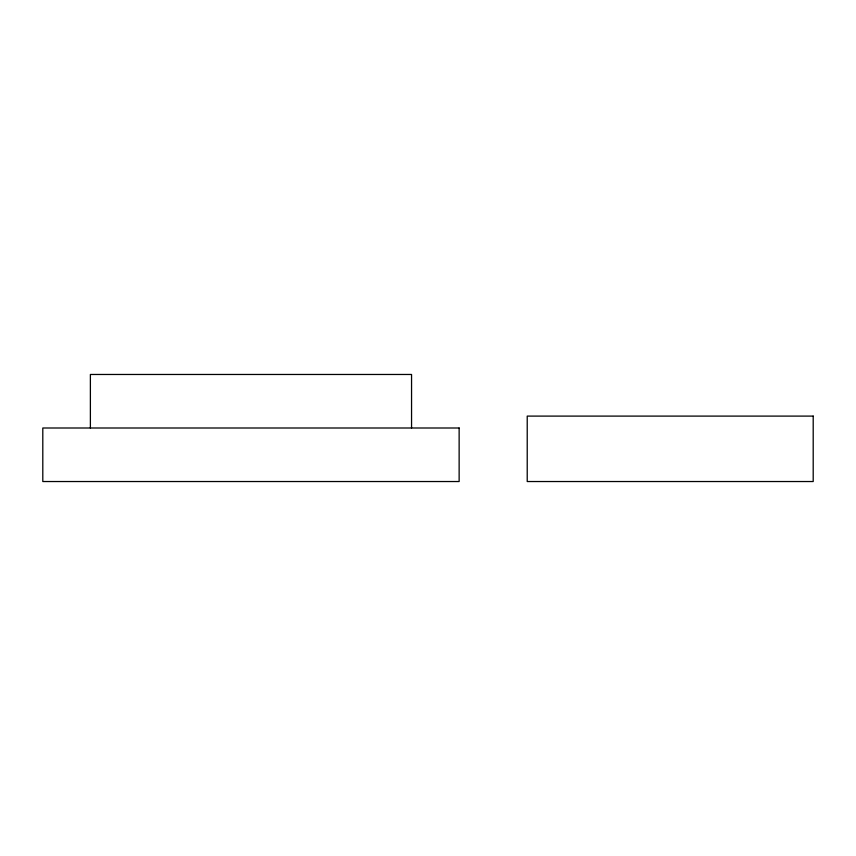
<?xml version="1.0" encoding="UTF-8"?>
<svg xmlns="http://www.w3.org/2000/svg" width="856" height="856" viewBox="0 0 856 856"><rect width="100%" height="100%" fill="white"/><g stroke="black" fill="none" stroke-linecap="round" stroke-linejoin="round"><path stroke-width="1.28" d="M411.554 428L411.554 374.468L90.383 374.468L90.383 428M813.2 416.102L527.221 416.102L527.221 481.532L813.2 481.532L813.2 416.102M459.137 428L42.8 428L42.8 481.532L459.137 481.532L459.137 428"/></g></svg>
